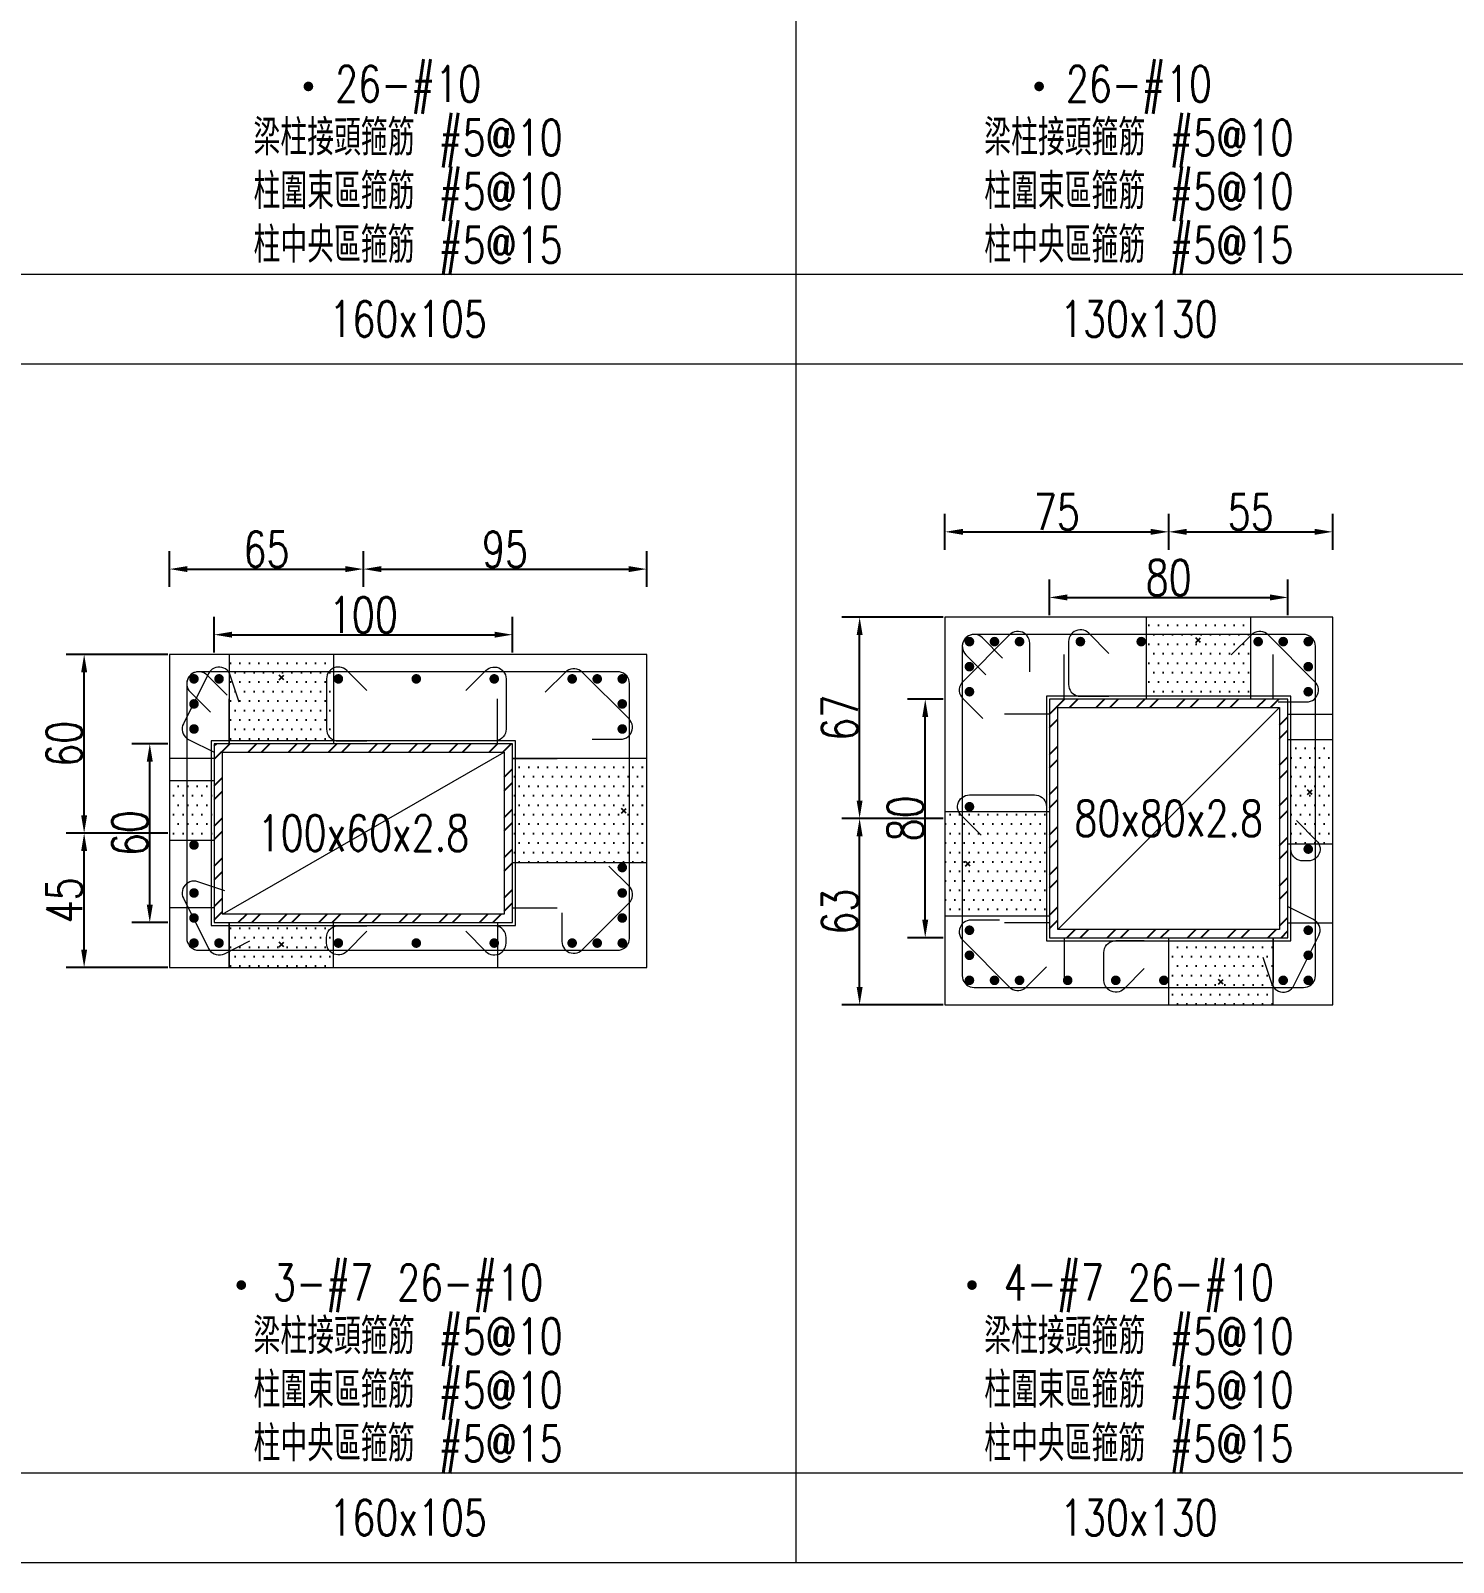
# Model space of a CAD drawing. Header units: millimetres. Extents: x 0 to 3905, y 0 to 8880.
# Drawn here: x 1963 to 2440, y 0 to 514 of the extents above; entities that cross this region are included whole.
import ezdxf
from ezdxf.enums import TextEntityAlignment as Align

# ---------------------------------------------------------------- set-up
doc = ezdxf.new("R2010")
doc.units = ezdxf.units.MM
doc.layers.get('DEFPOINTS').update_dxf_attribs({"color": 3})
for name, color, linetype in [('Hatch線', 6, 'Continuous'), ('TC-鋼粱', 132, 'Continuous'), ('主筋斷面', 2, 'Continuous'), ('文字-主筋根數', 7, 'Continuous'), ('文字-剪力筋 中央區', 7, 'Continuous'), ('文字-剪力筋-BC', 7, 'Continuous'), ('文字-剪力筋-圍束區', 7, 'Continuous'), ('文字-斷面尺寸', 7, 'Continuous'), ('文字-輔助字', 7, 'Continuous'), ('柱斷面線', 4, 'Continuous'), ('標註字', 4, 'Continuous'), ('箍筋線', 1, 'Continuous'), ('網格線', 7, 'Continuous'), ('鋼柱', 11, 'Continuous')]:
    doc.layers.add(name, color=color, linetype=linetype)
doc.styles.add('note', font='txt.shx', dxfattribs={"width": 0.75, "height": 12})
doc.styles.add('txt', font='txt.shx', dxfattribs={"height": 0.2, "bigfont": 'chineset.shx'})
doc.dimstyles.new('RCAD_DIM', dxfattribs={"dimtxt": 12, "dimasz": 6, "dimexe": 6, "dimexo": 0.625, "dimtad": 1, "dimdec": 0, "dimdsep": 46, "dimtxsty": 'note', "dimcen": 2.5, "dimclrd": 256, "dimclre": 256, "dimclrt": 256, "dimadec": 0, "dimazin": 0, "dimtfac": 1, "dimtmove": 0, "dimatfit": 3, "dimfxl": 0, "dimtolj": 1, "dimarcsym": 0})

# ---------------------------------------------------------------- blocks, each defined once
blk = doc.blocks.new('*D1074')
at = {"layer": 'DEFPOINTS', "color": 0}
for p in [(2125, 311.12), (2025, 304.5), (2125, 304.5)]:
    blk.add_point(p, dxfattribs=at)
at = {"layer": '標註字', "lineweight": -2}
for p, q in [((2025, 305.12), (2025, 317.12)), ((2125, 305.12), (2125, 317.12)), ((2031, 311.12), (2119, 311.12))]:
    blk.add_line(p, q, dxfattribs=at)
at = {"layer": '標註字'}
for points in [[(2031, 312.12), (2031, 310.12), (2025, 311.12)], [(2119, 310.12), (2119, 312.12), (2125, 311.12)]]:
    blk.add_solid(points, dxfattribs=at)
at = {"layer": '標註字', "insert": (2075, 317.75), "char_height": 12, "attachment_point": 5, "style": 'note'}
blk.add_mtext('\\A1;100', dxfattribs=at)
blk = doc.blocks.new('*D1075')
at = {"layer": 'DEFPOINTS', "color": 0}
for p in [(2003.38, 274.57), (2010, 274.57), (2010, 214.57)]:
    blk.add_point(p, dxfattribs=at)
at = {"layer": '標註字', "lineweight": -2}
for p, q in [((2009.38, 274.57), (1997.38, 274.57)), ((2003.38, 220.57), (2003.38, 268.57)), ((2009.38, 214.57), (1997.38, 214.57))]:
    blk.add_line(p, q, dxfattribs=at)
at = {"layer": '標註字'}
for points in [[(2004.38, 268.57), (2002.38, 268.57), (2003.38, 274.57)], [(2002.38, 220.57), (2004.38, 220.57), (2003.38, 214.57)]]:
    blk.add_solid(points, dxfattribs=at)
at = {"layer": '標註字', "insert": (1996.75, 244.57), "char_height": 12, "attachment_point": 5, "rotation": 90, "style": 'note'}
blk.add_mtext('\\A1;60', dxfattribs=at)
blk = doc.blocks.new('*D1076')
at = {"layer": 'DEFPOINTS', "color": 0}
for p in [(2075, 333.12), (2010, 326.5), (2075, 326.5)]:
    blk.add_point(p, dxfattribs=at)
at = {"layer": '標註字', "lineweight": -2}
for p, q in [((2010, 327.12), (2010, 339.12)), ((2075, 327.12), (2075, 339.12)), ((2016, 333.12), (2069, 333.12))]:
    blk.add_line(p, q, dxfattribs=at)
at = {"layer": '標註字'}
for points in [[(2016, 334.12), (2016, 332.12), (2010, 333.12)], [(2069, 332.12), (2069, 334.12), (2075, 333.12)]]:
    blk.add_solid(points, dxfattribs=at)
at = {"layer": '標註字', "insert": (2042.5, 339.75), "char_height": 12, "attachment_point": 5, "style": 'note'}
blk.add_mtext('\\A1;65', dxfattribs=at)
blk = doc.blocks.new('*D1077')
at = {"layer": 'DEFPOINTS', "color": 0}
for p in [(2170, 333.12), (2075, 326.5), (2170, 326.5)]:
    blk.add_point(p, dxfattribs=at)
at = {"layer": '標註字', "lineweight": -2}
for p, q in [((2075, 327.12), (2075, 339.12)), ((2170, 327.12), (2170, 339.12)), ((2081, 333.12), (2164, 333.12))]:
    blk.add_line(p, q, dxfattribs=at)
at = {"layer": '標註字'}
for points in [[(2081, 334.12), (2081, 332.12), (2075, 333.12)], [(2164, 332.12), (2164, 334.12), (2170, 333.12)]]:
    blk.add_solid(points, dxfattribs=at)
at = {"layer": '標註字', "insert": (2122.5, 339.75), "char_height": 12, "attachment_point": 5, "style": 'note'}
blk.add_mtext('\\A1;95', dxfattribs=at)
blk = doc.blocks.new('*D1078')
at = {"layer": 'DEFPOINTS', "color": 0}
for p in [(1981.38, 244.57), (2010, 244.57), (2010, 199.5)]:
    blk.add_point(p, dxfattribs=at)
at = {"layer": '標註字', "lineweight": -2}
for p, q in [((2009.38, 244.57), (1975.38, 244.57)), ((1981.38, 205.5), (1981.38, 238.57)), ((2009.38, 199.5), (1975.38, 199.5))]:
    blk.add_line(p, q, dxfattribs=at)
at = {"layer": '標註字'}
for points in [[(1982.38, 238.57), (1980.38, 238.57), (1981.38, 244.57)], [(1980.38, 205.5), (1982.38, 205.5), (1981.38, 199.5)]]:
    blk.add_solid(points, dxfattribs=at)
at = {"layer": '標註字', "insert": (1974.75, 222.03), "char_height": 12, "attachment_point": 5, "rotation": 90, "style": 'note'}
blk.add_mtext('\\A1;45', dxfattribs=at)
blk = doc.blocks.new('*D1079')
at = {"layer": 'DEFPOINTS', "color": 0}
for p in [(1981.38, 304.5), (2010, 304.5), (2010, 244.57)]:
    blk.add_point(p, dxfattribs=at)
at = {"layer": '標註字', "lineweight": -2}
for p, q in [((2009.38, 304.5), (1975.38, 304.5)), ((1981.38, 250.57), (1981.38, 298.5)), ((2009.38, 244.57), (1975.38, 244.57))]:
    blk.add_line(p, q, dxfattribs=at)
at = {"layer": '標註字'}
for points in [[(1982.38, 298.5), (1980.38, 298.5), (1981.38, 304.5)], [(1980.38, 250.57), (1982.38, 250.57), (1981.38, 244.57)]]:
    blk.add_solid(points, dxfattribs=at)
at = {"layer": '標註字', "insert": (1974.75, 274.53), "char_height": 12, "attachment_point": 5, "rotation": 90, "style": 'note'}
blk.add_mtext('\\A1;60', dxfattribs=at)
blk = doc.blocks.new('Circle_Filled')
at = {"const_width": 0.5}
blk.add_lwpolyline([(-0.25, 0, 1), (0.25, 0, 1)], format="xyb", close=True, dxfattribs=at)
blk = doc.blocks.new('Cross')
for p, q in [((-0.5, 0), (0.5, 0)), ((0, -0.5), (0, 0.5))]:
    blk.add_line(p, q)
blk = doc.blocks.new('*D1206')
at = {"layer": 'DEFPOINTS', "color": 0}
for p in [(2385, 323.62), (2305, 317), (2385, 317)]:
    blk.add_point(p, dxfattribs=at)
at = {"layer": '標註字', "lineweight": -2}
for p, q in [((2305, 317.62), (2305, 329.62)), ((2385, 317.62), (2385, 329.62)), ((2311, 323.62), (2379, 323.62))]:
    blk.add_line(p, q, dxfattribs=at)
at = {"layer": '標註字'}
for points in [[(2311, 324.62), (2311, 322.62), (2305, 323.62)], [(2379, 322.62), (2379, 324.62), (2385, 323.62)]]:
    blk.add_solid(points, dxfattribs=at)
at = {"layer": '標註字', "insert": (2345, 330.25), "char_height": 12, "attachment_point": 5, "style": 'note'}
blk.add_mtext('\\A1;80', dxfattribs=at)
blk = doc.blocks.new('*D1207')
at = {"layer": 'DEFPOINTS', "color": 0}
for p in [(2263.38, 289.5), (2270, 289.5), (2270, 209.5)]:
    blk.add_point(p, dxfattribs=at)
at = {"layer": '標註字', "lineweight": -2}
for p, q in [((2269.38, 289.5), (2257.38, 289.5)), ((2263.38, 215.5), (2263.38, 283.5)), ((2269.38, 209.5), (2257.38, 209.5))]:
    blk.add_line(p, q, dxfattribs=at)
at = {"layer": '標註字'}
for points in [[(2264.38, 283.5), (2262.38, 283.5), (2263.38, 289.5)], [(2262.38, 215.5), (2264.38, 215.5), (2263.38, 209.5)]]:
    blk.add_solid(points, dxfattribs=at)
at = {"layer": '標註字', "insert": (2256.75, 249.5), "char_height": 12, "attachment_point": 5, "rotation": 90, "style": 'note'}
blk.add_mtext('\\A1;80', dxfattribs=at)
blk = doc.blocks.new('*D1208')
at = {"layer": 'DEFPOINTS', "color": 0}
for p in [(2345, 345.62), (2270, 339), (2345, 339)]:
    blk.add_point(p, dxfattribs=at)
at = {"layer": '標註字', "lineweight": -2}
for p, q in [((2270, 339.62), (2270, 351.62)), ((2345, 339.62), (2345, 351.62)), ((2276, 345.62), (2339, 345.62))]:
    blk.add_line(p, q, dxfattribs=at)
at = {"layer": '標註字'}
for points in [[(2276, 346.62), (2276, 344.62), (2270, 345.62)], [(2339, 344.62), (2339, 346.62), (2345, 345.62)]]:
    blk.add_solid(points, dxfattribs=at)
at = {"layer": '標註字', "insert": (2307.5, 352.25), "char_height": 12, "attachment_point": 5, "style": 'note'}
blk.add_mtext('\\A1;75', dxfattribs=at)
blk = doc.blocks.new('*D1209')
at = {"layer": 'DEFPOINTS', "color": 0}
for p in [(2400, 345.62), (2345, 339), (2400, 339)]:
    blk.add_point(p, dxfattribs=at)
at = {"layer": '標註字', "lineweight": -2}
for p, q in [((2345, 339.62), (2345, 351.62)), ((2400, 339.62), (2400, 351.62)), ((2351, 345.62), (2394, 345.62))]:
    blk.add_line(p, q, dxfattribs=at)
at = {"layer": '標註字'}
for points in [[(2351, 346.62), (2351, 344.62), (2345, 345.62)], [(2394, 344.62), (2394, 346.62), (2400, 345.62)]]:
    blk.add_solid(points, dxfattribs=at)
at = {"layer": '標註字', "insert": (2372.5, 352.25), "char_height": 12, "attachment_point": 5, "style": 'note'}
blk.add_mtext('\\A1;55', dxfattribs=at)
blk = doc.blocks.new('*D1210')
at = {"layer": 'DEFPOINTS', "color": 0}
for p in [(2241.38, 249.5), (2270, 249.5), (2270, 187)]:
    blk.add_point(p, dxfattribs=at)
at = {"layer": '標註字', "lineweight": -2}
for p, q in [((2269.38, 249.5), (2235.38, 249.5)), ((2241.38, 193), (2241.38, 243.5)), ((2269.38, 187), (2235.38, 187))]:
    blk.add_line(p, q, dxfattribs=at)
at = {"layer": '標註字'}
for points in [[(2242.38, 243.5), (2240.38, 243.5), (2241.38, 249.5)], [(2240.38, 193), (2242.38, 193), (2241.38, 187)]]:
    blk.add_solid(points, dxfattribs=at)
at = {"layer": '標註字', "insert": (2234.75, 218.25), "char_height": 12, "attachment_point": 5, "rotation": 90, "style": 'note'}
blk.add_mtext('\\A1;63', dxfattribs=at)
blk = doc.blocks.new('*D1211')
at = {"layer": 'DEFPOINTS', "color": 0}
for p in [(2241.38, 317), (2270, 317), (2270, 249.5)]:
    blk.add_point(p, dxfattribs=at)
at = {"layer": '標註字', "lineweight": -2}
for p, q in [((2269.38, 317), (2235.38, 317)), ((2241.38, 255.5), (2241.38, 311)), ((2269.38, 249.5), (2235.38, 249.5))]:
    blk.add_line(p, q, dxfattribs=at)
at = {"layer": '標註字'}
for points in [[(2242.38, 311), (2240.38, 311), (2241.38, 317)], [(2240.38, 255.5), (2242.38, 255.5), (2241.38, 249.5)]]:
    blk.add_solid(points, dxfattribs=at)
at = {"layer": '標註字', "insert": (2234.75, 283.25), "char_height": 12, "attachment_point": 5, "rotation": 90, "style": 'note'}
blk.add_mtext('\\A1;67', dxfattribs=at)

msp = doc.modelspace()

# ---------------------------------------------------------------- hatches: boundary and pattern name
at = {"layer": 'Hatch線'}
h = msp.add_hatch(dxfattribs=at)
h.set_pattern_fill('ANSI32', color=256, style=0)
h.paths.add_polyline_path([(2305, 209.5), (2385, 209.5), (2385, 289.5), (2305, 289.5)], flags=17)
h.paths.add_polyline_path([(2307.8, 212.3), (2307.8, 286.7), (2382.2, 286.7), (2382.2, 212.3)])
h = msp.add_hatch(dxfattribs=at)
h.set_pattern_fill('ANSI32', color=256, style=0)
h.paths.add_polyline_path([(2025, 214.57), (2125, 214.57), (2125, 274.57), (2025, 274.57)], flags=17)
h.paths.add_polyline_path([(2027.8, 217.37), (2027.8, 271.77), (2122.2, 271.77), (2122.2, 217.37)])
at = {"layer": 'TC-鋼粱'}
h = msp.add_hatch(dxfattribs=at)
h.set_pattern_fill('DOTS', color=256, scale=2, style=0)
h.paths.add_polyline_path([(2372.41, 317), (2337.41, 317), (2337.41, 289.5), (2372.41, 289.5)], flags=17)
h = msp.add_hatch(dxfattribs=at)
h.set_pattern_fill('DOTS', color=256, scale=2, style=0)
h.paths.add_polyline_path([(2065, 304.43), (2030, 304.43), (2030, 274.57), (2065, 274.57)], flags=17)
h = msp.add_hatch(dxfattribs=at)
h.set_pattern_fill('DOTS', color=256, scale=2, style=0)
h.paths.add_polyline_path([(2400, 240.83), (2400, 275.83), (2385, 275.83), (2385, 240.83)], flags=17)
h = msp.add_hatch(dxfattribs=at)
h.set_pattern_fill('DOTS', color=256, scale=2, style=0)
h.paths.add_polyline_path([(2170, 234.57), (2170, 269.57), (2125, 269.57), (2125, 234.57)], flags=17)
h = msp.add_hatch(dxfattribs=at)
h.set_pattern_fill('DOTS', color=256, scale=2, style=0)
h.paths.add_polyline_path([(2010, 262.26), (2010, 242.26), (2025, 242.26), (2025, 262.26)], flags=17)
h = msp.add_hatch(dxfattribs=at)
h.set_pattern_fill('DOTS', color=256, scale=2, style=0)
h.paths.add_polyline_path([(2270, 251.81), (2270, 216.81), (2305, 216.81), (2305, 251.81)], flags=17)
h = msp.add_hatch(dxfattribs=at)
h.set_pattern_fill('DOTS', color=256, scale=2, style=0)
h.paths.add_polyline_path([(2030, 199.57), (2065, 199.57), (2065, 214.57), (2030, 214.57)], flags=17)
h = msp.add_hatch(dxfattribs=at)
h.set_pattern_fill('DOTS', color=256, scale=2, style=0)
h.paths.add_polyline_path([(2345, 187), (2380, 187), (2380, 209.5), (2345, 209.5)], flags=17)

# ---------------------------------------------------------------- linework, layer by layer
at = {"layer": 'DEFPOINTS', "lineweight": 5}
for points in [[(2310, 289.5), (2310, 304.5)], [(2380, 289.5), (2380, 304.5)], [(2030, 274.57), (2030, 289.57)], [(2120, 274.57), (2120, 289.57)], [(2305, 208.5), (2386, 208.5), (2386, 290.5), (2304, 290.5), (2304, 208.5), (2305, 208.5)], [(2305, 284.5), (2290, 284.5)], [(2307.8, 212.3), (2382.2, 286.7)], [(2385, 284.5), (2400, 284.5)], [(2025, 213.57), (2126, 213.57), (2126, 275.57), (2024, 275.57), (2024, 213.57), (2025, 213.57)], [(2025, 269.57), (2010, 269.57)], [(2027.8, 217.37), (2122.2, 271.77)], [(2125, 269.57), (2140, 269.57)], [(2025, 219.57), (2010, 219.57)], [(2125, 219.57), (2140, 219.57)], [(2030, 214.57), (2030, 199.57)], [(2120, 214.57), (2120, 199.57)], [(2305, 214.5), (2290, 214.5)], [(2385, 214.5), (2400, 214.5)], [(2310, 209.5), (2310, 194.5)], [(2380, 209.5), (2380, 194.5)]]:
    msp.add_lwpolyline(points, dxfattribs=at)
at = {"layer": 'TC-鋼粱', "lineweight": 5}
for points in [[(2337.41, 317), (2337.41, 289.5)], [(2372.41, 317), (2372.41, 289.5)], [(2030, 304.43), (2030, 274.57)], [(2065, 304.43), (2065, 274.57)], [(2400, 275.83), (2385, 275.83)], [(2170, 269.57), (2125, 269.57)], [(2010, 262.26), (2025, 262.26)], [(2270, 251.81), (2305, 251.81)], [(2010, 242.26), (2025, 242.26)], [(2400, 240.83), (2385, 240.83)], [(2170, 234.57), (2125, 234.57)], [(2270, 216.81), (2305, 216.81)], [(2030, 199.57), (2030, 214.57)], [(2065, 199.57), (2065, 214.57)], [(2345, 187), (2345, 209.5)], [(2380, 187), (2380, 209.5)]]:
    msp.add_lwpolyline(points, dxfattribs=at)
at = {"layer": '柱斷面線', "lineweight": 5}
for points in [[(2270, 187), (2400, 187), (2400, 317), (2270, 317), (2270, 187)], [(2010, 199.5), (2170, 199.5), (2170, 304.5), (2010, 304.5), (2010, 199.5)]]:
    msp.add_lwpolyline(points, dxfattribs=at)
at = {"layer": '箍筋線', "lineweight": 5}
for points in [[(2298.43, 298.71), (2298.43, 308.25), (2298.37, 308.92), (2298.2, 309.56), (2297.93, 310.17), (2297.56, 310.73), (2297.1, 311.22), (2296.57, 311.62), (2295.97, 311.92), (2295.34, 312.13), (2294.67, 312.22), (2294.01, 312.2), (2293.35, 312.07), (2292.73, 311.83), (2292.15, 311.49), (2291.64, 311.06), (2275.94, 295.36), (2275.49, 294.83), (2275.15, 294.23), (2274.91, 293.58), (2274.79, 292.89), (2274.79, 292.2), (2274.91, 291.52), (2275.15, 290.87), (2275.49, 290.27), (2275.94, 289.74), (2282.68, 282.99)], [(2289.33, 303.29), (2282.58, 310.04), (2282.07, 310.47), (2281.49, 310.81), (2280.87, 311.05), (2280.22, 311.18), (2279.55, 311.2), (2278.89, 311.11), (2278.25, 310.9), (2277.66, 310.6), (2277.12, 310.19), (2276.66, 309.71), (2276.29, 309.15), (2276.02, 308.54), (2275.85, 307.9), (2275.79, 307.23), (2275.79, 196.77), (2275.86, 196.08), (2276.03, 195.41), (2276.33, 194.78), (2276.72, 194.21), (2277.21, 193.72), (2277.78, 193.33), (2278.41, 193.03), (2279.08, 192.86), (2279.77, 192.79), (2390.23, 192.79), (2390.92, 192.86), (2391.59, 193.03), (2392.22, 193.33), (2392.79, 193.72), (2393.28, 194.21), (2393.67, 194.78), (2393.97, 195.41), (2394.14, 196.08), (2394.21, 196.77), (2394.21, 307.23), (2394.14, 307.92), (2393.97, 308.59), (2393.67, 309.22), (2393.28, 309.79), (2392.79, 310.28), (2392.22, 310.67), (2391.59, 310.97), (2390.92, 311.14), (2390.23, 311.21), (2279.77, 311.21), (2279.1, 311.15), (2278.46, 310.98), (2277.85, 310.71), (2277.29, 310.34), (2276.81, 309.88), (2276.4, 309.34), (2276.1, 308.75), (2275.89, 308.11), (2275.8, 307.45), (2275.82, 306.78), (2275.95, 306.13), (2276.19, 305.51), (2276.53, 304.93), (2276.96, 304.42), (2283.71, 297.67)], [(2324.96, 304.86), (2318.21, 311.61), (2317.7, 312.04), (2317.13, 312.38), (2316.5, 312.62), (2315.85, 312.75), (2315.18, 312.77), (2314.52, 312.68), (2313.88, 312.47), (2313.29, 312.17), (2312.75, 311.76), (2312.29, 311.28), (2311.92, 310.72), (2311.65, 310.11), (2311.48, 309.47), (2311.43, 308.8), (2311.43, 294.46), (2311.49, 293.76), (2311.67, 293.1), (2311.96, 292.47), (2312.36, 291.9), (2312.85, 291.41), (2313.41, 291.01), (2314.04, 290.72), (2314.71, 290.54), (2315.4, 290.48), (2324.94, 290.48)], [(2381.71, 288.57), (2391.25, 288.57), (2391.92, 288.63), (2392.56, 288.8), (2393.17, 289.07), (2393.73, 289.44), (2394.22, 289.9), (2394.62, 290.43), (2394.92, 291.03), (2395.13, 291.66), (2395.22, 292.33), (2395.2, 292.99), (2395.07, 293.65), (2394.83, 294.27), (2394.49, 294.85), (2394.06, 295.36), (2378.36, 311.06), (2377.83, 311.51), (2377.23, 311.85), (2376.58, 312.09), (2375.89, 312.21), (2375.2, 312.21), (2374.52, 312.09), (2373.87, 311.85), (2373.27, 311.51), (2372.74, 311.06), (2365.99, 304.32)], [(2033.39, 288.51), (2030.37, 297.56), (2030.11, 298.17), (2029.74, 298.73), (2029.29, 299.22), (2028.76, 299.63), (2028.18, 299.95), (2027.54, 300.16), (2026.88, 300.26), (2026.21, 300.26), (2025.56, 300.14), (2024.93, 299.91), (2024.35, 299.58), (2023.83, 299.15), (2023.39, 298.65), (2023.04, 298.08), (2014.64, 281.28), (2014.39, 280.63), (2014.25, 279.95), (2014.23, 279.26), (2014.33, 278.58), (2014.55, 277.92), (2014.88, 277.31), (2015.31, 276.77), (2015.83, 276.31), (2016.42, 275.94), (2024.96, 271.68)], [(2029.33, 290.79), (2022.58, 297.54), (2022.07, 297.97), (2021.49, 298.31), (2020.87, 298.55), (2020.22, 298.68), (2019.55, 298.7), (2018.89, 298.61), (2018.25, 298.4), (2017.66, 298.1), (2017.12, 297.69), (2016.66, 297.21), (2016.29, 296.65), (2016.02, 296.04), (2015.85, 295.4), (2015.79, 294.73), (2015.79, 209.27), (2015.86, 208.58), (2016.03, 207.91), (2016.33, 207.28), (2016.72, 206.71), (2017.21, 206.22), (2017.78, 205.83), (2018.41, 205.53), (2019.08, 205.36), (2019.77, 205.29), (2160.23, 205.29), (2160.92, 205.36), (2161.59, 205.53), (2162.22, 205.83), (2162.79, 206.22), (2163.28, 206.71), (2163.67, 207.28), (2163.97, 207.91), (2164.14, 208.58), (2164.21, 209.27), (2164.21, 294.73), (2164.14, 295.42), (2163.97, 296.09), (2163.67, 296.72), (2163.28, 297.29), (2162.79, 297.78), (2162.22, 298.17), (2161.59, 298.47), (2160.92, 298.64), (2160.23, 298.71), (2019.77, 298.71), (2019.1, 298.65), (2018.46, 298.48), (2017.85, 298.21), (2017.29, 297.84), (2016.81, 297.38), (2016.4, 296.84), (2016.1, 296.25), (2015.89, 295.61), (2015.8, 294.95), (2015.82, 294.28), (2015.95, 293.63), (2016.19, 293.01), (2016.53, 292.43), (2016.96, 291.92), (2023.71, 285.17)], [(2076.17, 292.36), (2069.42, 299.11), (2068.91, 299.54), (2068.33, 299.88), (2067.71, 300.12), (2067.06, 300.25), (2066.39, 300.27), (2065.73, 300.18), (2065.09, 299.97), (2064.5, 299.67), (2063.96, 299.26), (2063.5, 298.78), (2063.13, 298.22), (2062.86, 297.61), (2062.69, 296.97), (2062.63, 296.3), (2062.63, 279.46), (2062.7, 278.76), (2062.87, 278.1), (2063.17, 277.47), (2063.56, 276.9), (2064.05, 276.41), (2064.62, 276.01), (2065.25, 275.72), (2065.92, 275.54), (2066.61, 275.48), (2076.15, 275.48)], [(2109.31, 292.36), (2116.06, 299.11), (2116.57, 299.54), (2117.15, 299.88), (2117.77, 300.12), (2118.42, 300.25), (2119.09, 300.27), (2119.75, 300.18), (2120.39, 299.97), (2120.98, 299.67), (2121.52, 299.26), (2121.98, 298.78), (2122.35, 298.22), (2122.62, 297.61), (2122.79, 296.97), (2122.84, 296.3), (2122.84, 279.46), (2122.78, 278.76), (2122.61, 278.1), (2122.31, 277.47), (2121.92, 276.9), (2121.43, 276.41), (2120.86, 276.01), (2120.23, 275.72), (2119.56, 275.54), (2118.87, 275.48), (2109.33, 275.48)], [(2151.71, 276.07), (2161.25, 276.07), (2161.92, 276.13), (2162.56, 276.3), (2163.17, 276.57), (2163.73, 276.94), (2164.22, 277.4), (2164.62, 277.93), (2164.92, 278.53), (2165.13, 279.16), (2165.22, 279.83), (2165.2, 280.49), (2165.07, 281.15), (2164.83, 281.77), (2164.49, 282.35), (2164.06, 282.86), (2148.36, 298.56), (2147.83, 299.01), (2147.23, 299.35), (2146.58, 299.59), (2145.89, 299.71), (2145.2, 299.71), (2144.52, 299.59), (2143.87, 299.35), (2143.27, 299.01), (2142.74, 298.56), (2135.99, 291.82)], [(2282.14, 243.87), (2275.39, 250.61), (2274.96, 251.12), (2274.62, 251.7), (2274.38, 252.32), (2274.25, 252.98), (2274.23, 253.65), (2274.32, 254.31), (2274.53, 254.94), (2274.83, 255.54), (2275.24, 256.07), (2275.72, 256.53), (2276.28, 256.9), (2276.89, 257.18), (2277.53, 257.34), (2278.2, 257.4), (2300.04, 257.4), (2300.74, 257.34), (2301.4, 257.16), (2302.03, 256.87), (2302.6, 256.47), (2303.09, 255.98), (2303.49, 255.41), (2303.78, 254.78), (2303.96, 254.11), (2304.02, 253.42), (2304.02, 243.88)], [(2387.86, 248.77), (2394.61, 242.03), (2395.04, 241.52), (2395.38, 240.94), (2395.62, 240.32), (2395.75, 239.66), (2395.77, 238.99), (2395.68, 238.33), (2395.47, 237.7), (2395.17, 237.1), (2394.77, 236.57), (2394.28, 236.11), (2393.72, 235.74), (2393.11, 235.47), (2392.47, 235.3), (2391.8, 235.24), (2389.96, 235.24), (2389.27, 235.3), (2388.6, 235.48), (2387.97, 235.77), (2387.4, 236.17), (2386.91, 236.66), (2386.51, 237.23), (2386.22, 237.86), (2386.04, 238.53), (2385.98, 239.22), (2385.98, 248.76)], [(2141.57, 217.79), (2141.57, 208.25), (2141.63, 207.58), (2141.8, 206.94), (2142.07, 206.33), (2142.44, 205.77), (2142.9, 205.28), (2143.43, 204.88), (2144.03, 204.58), (2144.66, 204.37), (2145.33, 204.28), (2145.99, 204.3), (2146.65, 204.43), (2147.27, 204.67), (2147.85, 205.01), (2148.36, 205.44), (2164.06, 221.14), (2164.51, 221.67), (2164.85, 222.27), (2165.09, 222.92), (2165.21, 223.61), (2165.21, 224.3), (2165.09, 224.98), (2164.85, 225.63), (2164.51, 226.23), (2164.06, 226.76), (2157.32, 233.51)], [(2028.51, 225.25), (2019.46, 228.27), (2018.81, 228.43), (2018.14, 228.47), (2017.48, 228.41), (2016.83, 228.23), (2016.23, 227.95), (2015.68, 227.57), (2015.2, 227.1), (2014.8, 226.56), (2014.51, 225.97), (2014.31, 225.33), (2014.23, 224.66), (2014.26, 224), (2014.4, 223.34), (2014.64, 222.72), (2023.04, 205.92), (2023.41, 205.33), (2023.87, 204.81), (2024.41, 204.38), (2025.02, 204.05), (2025.68, 203.83), (2026.36, 203.73), (2027.05, 203.75), (2027.73, 203.89), (2028.38, 204.14), (2036.91, 208.41)], [(2376.61, 202.99), (2379.63, 193.94), (2379.89, 193.33), (2380.26, 192.77), (2380.71, 192.28), (2381.24, 191.87), (2381.82, 191.55), (2382.46, 191.34), (2383.12, 191.24), (2383.79, 191.24), (2384.44, 191.36), (2385.07, 191.59), (2385.65, 191.92), (2386.17, 192.35), (2386.61, 192.85), (2386.96, 193.42), (2395.36, 210.22), (2395.61, 210.87), (2395.75, 211.55), (2395.77, 212.24), (2395.67, 212.92), (2395.45, 213.58), (2395.12, 214.19), (2394.69, 214.73), (2394.17, 215.19), (2393.58, 215.56), (2385.04, 219.82)], [(2076.17, 211.64), (2069.42, 204.89), (2068.91, 204.46), (2068.33, 204.12), (2067.71, 203.88), (2067.05, 203.75), (2066.39, 203.73), (2065.72, 203.83), (2065.09, 204.03), (2064.49, 204.34), (2063.96, 204.74), (2063.5, 205.22), (2063.13, 205.78), (2062.86, 206.39), (2062.69, 207.04), (2062.63, 207.7), (2062.63, 209.55), (2062.69, 210.24), (2062.87, 210.91), (2063.17, 211.54), (2063.56, 212.1), (2064.05, 212.59), (2064.62, 212.99), (2065.25, 213.28), (2065.92, 213.46), (2066.61, 213.52), (2076.15, 213.52)], [(2109.31, 211.64), (2116.06, 204.89), (2116.57, 204.46), (2117.15, 204.12), (2117.77, 203.88), (2118.43, 203.75), (2119.09, 203.73), (2119.76, 203.83), (2120.39, 204.03), (2120.99, 204.34), (2121.52, 204.74), (2121.98, 205.22), (2122.35, 205.78), (2122.62, 206.39), (2122.79, 207.04), (2122.85, 207.7), (2122.85, 209.55), (2122.78, 210.24), (2122.61, 210.91), (2122.31, 211.54), (2121.91, 212.1), (2121.42, 212.59), (2120.86, 212.99), (2120.23, 213.28), (2119.56, 213.46), (2118.87, 213.52), (2109.33, 213.52)], [(2288.29, 215.43), (2278.75, 215.43), (2278.08, 215.37), (2277.44, 215.2), (2276.83, 214.93), (2276.27, 214.56), (2275.78, 214.1), (2275.38, 213.57), (2275.08, 212.97), (2274.87, 212.34), (2274.78, 211.67), (2274.8, 211.01), (2274.93, 210.35), (2275.17, 209.73), (2275.51, 209.15), (2275.94, 208.64), (2291.64, 192.94), (2292.17, 192.49), (2292.77, 192.15), (2293.42, 191.91), (2294.11, 191.79), (2294.8, 191.79), (2295.48, 191.91), (2296.13, 192.15), (2296.73, 192.49), (2297.26, 192.94), (2304.01, 199.68)], [(2336.82, 199.14), (2330.07, 192.39), (2329.56, 191.96), (2328.98, 191.62), (2328.36, 191.38), (2327.7, 191.25), (2327.04, 191.23), (2326.38, 191.32), (2325.74, 191.53), (2325.15, 191.83), (2324.61, 192.24), (2324.15, 192.72), (2323.78, 193.28), (2323.51, 193.89), (2323.34, 194.53), (2323.28, 195.2), (2323.28, 204.54), (2323.35, 205.24), (2323.52, 205.9), (2323.82, 206.53), (2324.21, 207.1), (2324.7, 207.59), (2325.27, 207.99), (2325.9, 208.28), (2326.57, 208.46), (2327.26, 208.52), (2336.8, 208.52)]]:
    msp.add_lwpolyline(points, dxfattribs=at)
at = {"layer": '網格線', "lineweight": 5}
for points in [[(2220, 804), (2220, 432)], [(1960, 432), (2220, 432)], [(2220, 432), (2450, 432)], [(2220, 432), (2220, 402)], [(1960, 402), (2220, 402)], [(2220, 402), (2450, 402)], [(2220, 402), (2220, 30)], [(1960, 30), (2220, 30)], [(2220, 30), (2450, 30)], [(2220, 30), (2220, 0)], [(1960, 0), (2220, 0)], [(2220, 0), (2450, 0)]]:
    msp.add_lwpolyline(points, dxfattribs=at)
at = {"layer": '鋼柱', "lineweight": 5}
for points in [[(2305, 209.5), (2385, 209.5), (2385, 289.5), (2305, 289.5), (2305, 209.5)], [(2307.8, 212.3), (2307.8, 286.7), (2382.2, 286.7), (2382.2, 212.3), (2307.8, 212.3)], [(2025, 214.57), (2125, 214.57), (2125, 274.57), (2025, 274.57), (2025, 214.57)], [(2027.8, 217.37), (2027.8, 271.77), (2122.2, 271.77), (2122.2, 217.37), (2027.8, 217.37)]]:
    msp.add_lwpolyline(points, dxfattribs=at)

# ---------------------------------------------------------------- block references
at = {"layer": '主筋斷面', "lineweight": 5, "xscale": 3.220000028610229, "yscale": 3.220000028610229}
for p in [(2056.56, 495), (2301.56, 495), (2278.2, 308.8), (2286.6, 308.8), (2295, 308.8), (2315.4, 308.8), (2335.8, 308.8), (2375, 308.8), (2383.4, 308.8), (2391.8, 308.8), (2278.2, 300.4), (2391.8, 300.4), (2018.2, 296.3), (2026.6, 296.3), (2066.61, 296.3), (2092.74, 296.3), (2118.87, 296.3), (2145, 296.3), (2153.4, 296.3), (2161.8, 296.3), (2278.2, 292), (2391.8, 292), (2018.2, 287.9), (2161.8, 287.9), (2018.2, 279.5), (2161.8, 279.5), (2278.2, 253.42), (2018.2, 240.58), (2391.8, 239.22), (2161.8, 233.03), (2018.2, 224.5), (2161.8, 224.5), (2018.2, 216.1), (2161.8, 216.1), (2278.2, 212), (2391.8, 212), (2018.2, 207.7), (2026.6, 207.7), (2066.61, 207.7), (2092.74, 207.7), (2118.87, 207.7), (2145, 207.7), (2153.4, 207.7), (2161.8, 207.7), (2278.2, 203.6), (2391.8, 203.6), (2278.2, 195.2), (2286.6, 195.2), (2295, 195.2), (2311.13, 195.2), (2327.26, 195.2), (2343.39, 195.2), (2383.4, 195.2), (2391.8, 195.2), (2034.06, 93), (2279.06, 93)]:
    msp.add_blockref('Circle_Filled', p, dxfattribs=at)
at = {"layer": '主筋斷面', "lineweight": 5, "xscale": 2.220000028610229, "yscale": 2.220000028610229, "rotation": 45.00000125223908}
for p in [(2354.91, 309.3), (2047.5, 296.73), (2392.3, 258.33), (2162.3, 252.07), (2277.7, 234.31), (2047.5, 207.27), (2362.5, 194.7)]:
    msp.add_blockref('Cross', p, dxfattribs=at)

# ---------------------------------------------------------------- texts
at = {"layer": '文字-主筋根數', "style": 'txt', "width": 0.75}
for s, p in [('26-#10', (2090, 495)), ('26-#10', (2335, 495)), ('3-#7 26-#10', (2090, 93)), ('4-#7 26-#10', (2335, 93))]:
    msp.add_text(s, height=12, dxfattribs=at).set_placement(p, align=Align.MIDDLE)
at = {"layer": '文字-剪力筋 中央區', "style": 'txt', "width": 0.75}
for p in [(2090, 441), (2335, 441), (2090, 39), (2335, 39)]:
    msp.add_text('柱中央區箍筋 #5@15', height=12, dxfattribs=at).set_placement(p, align=Align.MIDDLE)
at = {"layer": '文字-剪力筋-BC', "style": 'txt', "width": 0.75}
for p in [(2090, 477), (2335, 477), (2090, 75), (2335, 75)]:
    msp.add_text('梁柱接頭箍筋 #5@10', height=12, dxfattribs=at).set_placement(p, align=Align.MIDDLE)
at = {"layer": '文字-剪力筋-圍束區', "style": 'txt', "width": 0.75}
for p in [(2090, 459), (2335, 459), (2090, 57), (2335, 57)]:
    msp.add_text('柱圍束區箍筋 #5@10', height=12, dxfattribs=at).set_placement(p, align=Align.MIDDLE)
at = {"layer": '文字-斷面尺寸', "style": 'txt', "width": 0.75}
for s, p in [('160x105', (2090, 417)), ('130x130', (2335, 417)), ('160x105', (2090, 15)), ('130x130', (2335, 15))]:
    msp.add_text(s, height=12, dxfattribs=at).set_placement(p, align=Align.MIDDLE)
at = {"layer": '文字-輔助字', "style": 'txt', "width": 0.75}
for s, p in [('80x80x2.8', (2345, 249.5)), ('100x60x2.8', (2075, 244.57))]:
    msp.add_text(s, height=12, dxfattribs=at).set_placement(p, align=Align.MIDDLE)

# ---------------------------------------------------------------- dimensions: what is measured, and where the dimension line sits
at = {"layer": '標註字'}
for base, p1, p2, picture, middle in [((2345, 345.62), (2270, 339), (2345, 339), '*D1208', (2307.5, 352.25)), ((2400, 345.62), (2345, 339), (2400, 339), '*D1209', (2372.5, 352.25)), ((2075, 333.12), (2010, 326.5), (2075, 326.5), '*D1076', (2042.5, 339.75)), ((2170, 333.12), (2075, 326.5), (2170, 326.5), '*D1077', (2122.5, 339.75)), ((2385, 323.62), (2305, 317), (2385, 317), '*D1206', (2345, 330.25)), ((2125, 311.12), (2025, 304.5), (2125, 304.5), '*D1074', (2075, 317.75))]:
    dim = msp.add_linear_dim(base=base, p1=p1, p2=p2, dimstyle='RCAD_DIM', dxfattribs=at)
    dim.commit()
    dim.dimension.update_dxf_attribs({"geometry": picture, "text_midpoint": middle})
for base, p1, p2, picture, middle in [((2241.375, 317), (2270, 249.5002), (2270, 317), '*D1211', (2234.75, 283.2501)), ((1981.38, 304.5), (2010, 244.57), (2010, 304.5), '*D1079', (1974.75, 274.53)), ((2263.38, 289.5), (2270, 209.5), (2270, 289.5), '*D1207', (2256.75, 249.5)), ((2003.38, 274.57), (2010, 214.57), (2010, 274.57), '*D1075', (1996.75, 244.57)), ((2241.375, 249.5002), (2270, 187), (2270, 249.5002), '*D1210', (2234.75, 218.2501)), ((1981.38, 244.57), (2010, 199.5), (2010, 244.57), '*D1078', (1974.75, 222.03))]:
    dim = msp.add_linear_dim(base=base, p1=p1, p2=p2, angle=90, dimstyle='RCAD_DIM', dxfattribs=at)
    dim.commit()
    dim.dimension.update_dxf_attribs({"geometry": picture, "text_midpoint": middle})

doc.saveas('drawing.dxf')
